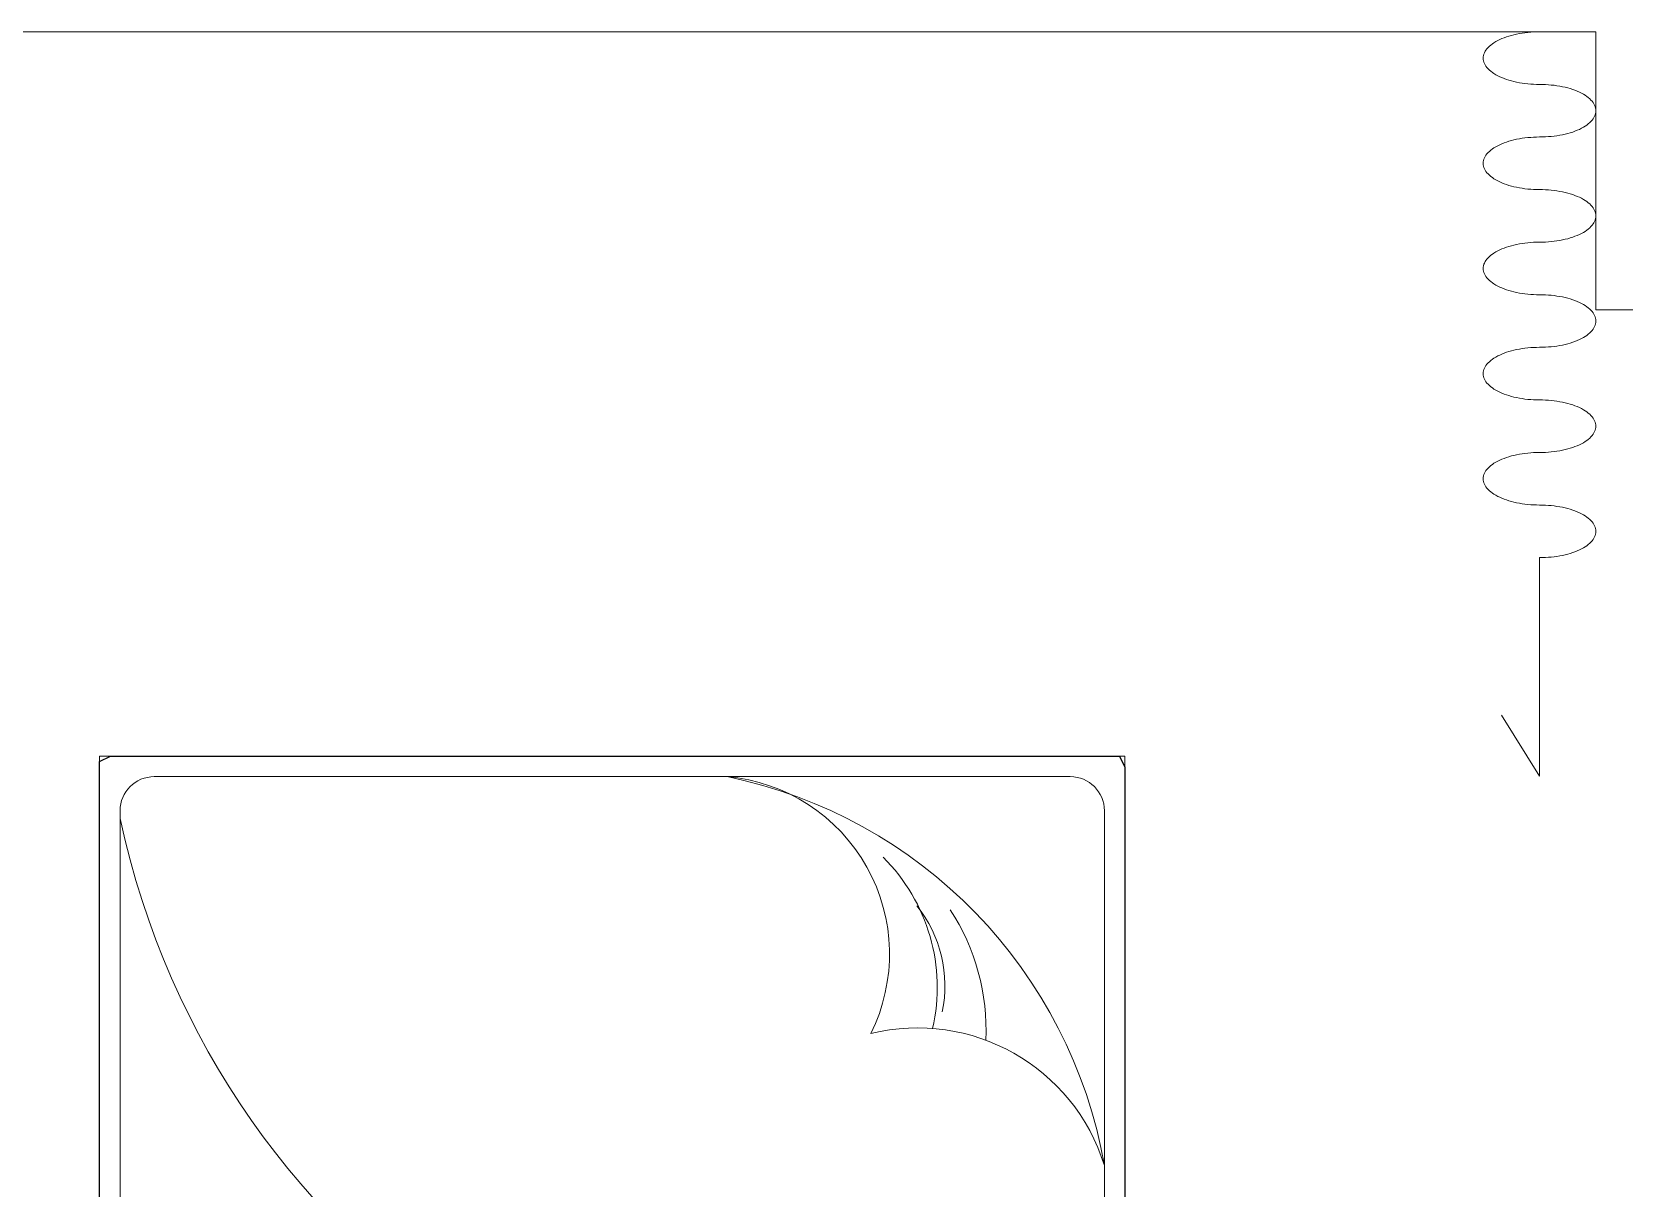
# Model space of a CAD drawing. Header units: millimetres. Extents: x -1005 to 10093, y -3 to 8652.
# Drawn here: x 3853 to 6183, y 5055 to 6746 of the extents above; entities that cross this region are included whole.
import ezdxf

# ---------------------------------------------------------------- set-up
doc = ezdxf.new("R2010")
doc.units = ezdxf.units.MM
for name, color, linetype, lineweight in [('BS-非承重墙', 255, 'Continuous', 13), ('DS-活动家具', 4, 'Continuous', 13), ('DS-绿化陈设', 4, 'Continuous', 13)]:
    doc.layers.add(name, color=color, linetype=linetype, lineweight=lineweight)

msp = doc.modelspace()

# ---------------------------------------------------------------- linework, layer by layer
for p, q in [((3952.2, 5678.8), (3968.2, 5686.8)), ((3968.2, 5686.8), (5444.2, 5686.8)), ((5444.2, 5686.8), (5452.2, 5670.9)), ((3952.2, 3702.9), (3952.2, 5678.8)), ((5452.2, 5670.9), (5452.2, 5670.9)), ((5452.2, 5670.9), (5452.2, 3694.9))]:
    msp.add_line(p, q)
at = {"layer": 'BS-非承重墙', "color": 255, "linetype": 'Continuous'}
for p, q in [((2555, 6746.2), (6141.1, 6746.2)), ((6141.1, 6746.2), (6141.1, 6339.6)), ((6381.1, 6339.6), (6141.1, 6339.6)), ((6381.1, 6339.6), (6141.1, 6339.6))]:
    msp.add_line(p, q, dxfattribs=at)
at = {"layer": 'DS-活动家具', "color": 4, "linetype": 'Continuous'}
for p, q in [((5452.2, 5686.9), (3952.2, 5686.9)), ((3952.2, 5686.9), (3952.2, 3686.9)), ((5452.2, 3686.9), (5452.2, 5686.9)), ((5372.2, 5656.9), (4032.2, 5656.9)), ((3982.2, 5606.9), (3982.2, 3748.7)), ((5422.2, 3748.7), (5422.2, 5606.9))]:
    msp.add_line(p, q, dxfattribs=at)
for centre, radius, start, end in [((4032.2, 5606.9), 50, 90, 180), ((4728.2, 4966.8), 704.5, 9.9106, 78.3835), ((4847.3, 5397.4), 260.5, 333.4835, 84.9765), ((5372.2, 5606.9), 50, 0, 90), ((5169.7, 5850.8), 1214.6, 192.1225, 281.9971), ((4908.6, 5348.5), 269, 347.1156, 45.1048), ((5000.7, 5350.8), 188.2, 348.3591, 38.5338), ((4930.6, 5286.9), 318.4, 357.2247, 33.4103), ((5148.9, 5003.3), 286.1, 17.236, 103.8635)]:
    msp.add_arc(centre, radius, start, end, dxfattribs=at)
at = {"layer": 'DS-绿化陈设', "color": 4, "linetype": 'Continuous'}
for p, q in [((5997.5, 6733.4), (5994.7, 6731.9)), ((6000.5, 6734.9), (5997.5, 6733.4)), ((6003.6, 6736.3), (6000.5, 6734.9)), ((6006.9, 6737.6), (6003.6, 6736.3)), ((6010.3, 6738.8), (6006.9, 6737.6)), ((6013.9, 6740), (6010.3, 6738.8)), ((6017.6, 6741), (6013.9, 6740)), ((6021.3, 6742), (6017.6, 6741)), ((6025.2, 6742.8), (6021.3, 6742)), ((6029.2, 6743.6), (6025.2, 6742.8)), ((6033.3, 6744.3), (6029.2, 6743.6)), ((6037.4, 6744.9), (6033.3, 6744.3)), ((6041.6, 6745.3), (6037.4, 6744.9)), ((6045.9, 6745.7), (6041.6, 6745.3)), ((6050.1, 6746), (6045.9, 6745.7)), ((6054.4, 6746.1), (6050.1, 6746)), ((6058.7, 6746.2), (6054.4, 6746.1)), ((5976.5, 6709.7), (5976.4, 6707.7)), ((5976.8, 6711.7), (5976.5, 6709.7)), ((5977.4, 6713.7), (5976.8, 6711.7)), ((5978.2, 6715.7), (5977.4, 6713.7)), ((5979.2, 6717.7), (5978.2, 6715.7)), ((5980.4, 6719.6), (5979.2, 6717.7)), ((5981.8, 6721.5), (5980.4, 6719.6)), ((5983.5, 6723.4), (5981.8, 6721.5)), ((5985.3, 6725.2), (5983.5, 6723.4)), ((5987.4, 6726.9), (5985.3, 6725.2)), ((5989.7, 6728.7), (5987.4, 6726.9)), ((5992.1, 6730.3), (5989.7, 6728.7)), ((5994.7, 6731.9), (5992.1, 6730.3)), ((5976.4, 6707.7), (5976.5, 6705.7)), ((5976.5, 6705.7), (5976.8, 6703.7)), ((5976.8, 6703.7), (5977.4, 6701.7)), ((5977.4, 6701.7), (5978.2, 6699.7)), ((5978.2, 6699.7), (5979.2, 6697.8)), ((5979.2, 6697.8), (5980.4, 6695.8)), ((5980.4, 6695.8), (5981.8, 6693.9)), ((5981.8, 6693.9), (5983.5, 6692.1)), ((5983.5, 6692.1), (5985.3, 6690.3)), ((5985.3, 6690.3), (5987.4, 6688.5)), ((5987.4, 6688.5), (5989.7, 6686.8)), ((5989.7, 6686.8), (5992.1, 6685.1)), ((5992.1, 6685.1), (5994.7, 6683.5)), ((5994.7, 6683.5), (5997.5, 6682)), ((5997.5, 6682), (6000.5, 6680.5)), ((6000.5, 6680.5), (6003.6, 6679.2)), ((6003.6, 6679.2), (6006.9, 6677.8)), ((6006.9, 6677.8), (6010.3, 6676.6)), ((6010.3, 6676.6), (6013.9, 6675.5)), ((6013.9, 6675.5), (6017.6, 6674.4)), ((6017.6, 6674.4), (6021.3, 6673.5)), ((6021.3, 6673.5), (6025.2, 6672.6)), ((6025.2, 6672.6), (6029.2, 6671.8)), ((6029.2, 6671.8), (6033.3, 6671.2)), ((6033.3, 6671.2), (6037.4, 6670.6)), ((6037.4, 6670.6), (6041.6, 6670.1)), ((6041.6, 6670.1), (6045.9, 6669.7)), ((6045.9, 6669.7), (6050.1, 6669.5)), ((6050.1, 6669.5), (6054.4, 6669.3)), ((6054.4, 6669.3), (6058.7, 6669.3)), ((6058.7, 6669.3), (6058.7, 6669.3)), ((6063.1, 6669.2), (6058.7, 6669.3)), ((6058.7, 6669.3), (6058.7, 6669.3)), ((6067.4, 6669.1), (6063.1, 6669.2)), ((6071.6, 6668.8), (6067.4, 6669.1)), ((6075.9, 6668.4), (6071.6, 6668.8)), ((6080.1, 6668), (6075.9, 6668.4)), ((6084.2, 6667.4), (6080.1, 6668)), ((6088.3, 6666.7), (6084.2, 6667.4)), ((6092.3, 6666), (6088.3, 6666.7)), ((6096.1, 6665.1), (6092.3, 6666)), ((6099.9, 6664.1), (6096.1, 6665.1)), ((6103.6, 6663.1), (6099.9, 6664.1)), ((6107.2, 6661.9), (6103.6, 6663.1)), ((6110.6, 6660.7), (6107.2, 6661.9)), ((6113.9, 6659.4), (6110.6, 6660.7)), ((6117, 6658), (6113.9, 6659.4)), ((6120, 6656.6), (6117, 6658)), ((6122.8, 6655), (6120, 6656.6)), ((6125.4, 6653.4), (6122.8, 6655)), ((6127.8, 6651.8), (6125.4, 6653.4)), ((6130.1, 6650.1), (6127.8, 6651.8)), ((6132.2, 6648.3), (6130.1, 6650.1)), ((6134, 6646.5), (6132.2, 6648.3)), ((6135.7, 6644.6), (6134, 6646.5)), ((6137.1, 6642.7), (6135.7, 6644.6)), ((6138.3, 6640.8), (6137.1, 6642.7)), ((6139.3, 6638.8), (6138.3, 6640.8)), ((6134, 6615.2), (6135.7, 6617)), ((6135.7, 6617), (6137.1, 6618.9)), ((6137.1, 6618.9), (6138.3, 6620.9)), ((6138.3, 6620.9), (6139.3, 6622.8)), ((6140.1, 6636.8), (6139.3, 6638.8)), ((6139.3, 6622.8), (6140.1, 6624.8)), ((6140.7, 6634.8), (6140.1, 6636.8)), ((6140.1, 6624.8), (6140.7, 6626.8)), ((6141, 6632.8), (6140.7, 6634.8)), ((6140.7, 6626.8), (6141, 6628.8)), ((6141.1, 6630.8), (6141, 6632.8)), ((6141, 6628.8), (6141.1, 6630.8)), ((6054.4, 6592.3), (6050.1, 6592.2)), ((6058.7, 6592.4), (6054.4, 6592.3)), ((6058.7, 6592.4), (6063.1, 6592.4)), ((6063.1, 6592.4), (6067.4, 6592.6)), ((6067.4, 6592.6), (6071.6, 6592.9)), ((6071.6, 6592.9), (6075.9, 6593.2)), ((6075.9, 6593.2), (6080.1, 6593.7)), ((6080.1, 6593.7), (6084.2, 6594.3)), ((6084.2, 6594.3), (6088.3, 6594.9)), ((6088.3, 6594.9), (6092.3, 6595.7)), ((6092.3, 6595.7), (6096.1, 6596.6)), ((6096.1, 6596.6), (6099.9, 6597.5)), ((6099.9, 6597.5), (6103.6, 6598.6)), ((6103.6, 6598.6), (6107.2, 6599.7)), ((6107.2, 6599.7), (6110.6, 6600.9)), ((6110.6, 6600.9), (6113.9, 6602.3)), ((6113.9, 6602.3), (6117, 6603.6)), ((6117, 6603.6), (6120, 6605.1)), ((6120, 6605.1), (6122.8, 6606.6)), ((6122.8, 6606.6), (6125.4, 6608.2)), ((6125.4, 6608.2), (6127.8, 6609.9)), ((6127.8, 6609.9), (6130.1, 6611.6)), ((6130.1, 6611.6), (6132.2, 6613.4)), ((6132.2, 6613.4), (6134, 6615.2)), ((5983.5, 6569.6), (5981.8, 6567.7)), ((5985.3, 6571.4), (5983.5, 6569.6)), ((5987.4, 6573.2), (5985.3, 6571.4)), ((5989.7, 6574.9), (5987.4, 6573.2)), ((5992.1, 6576.5), (5989.7, 6574.9)), ((5994.7, 6578.1), (5992.1, 6576.5)), ((5997.5, 6579.7), (5994.7, 6578.1)), ((6000.5, 6581.1), (5997.5, 6579.7)), ((6003.6, 6582.5), (6000.5, 6581.1)), ((6006.9, 6583.8), (6003.6, 6582.5)), ((6010.3, 6585), (6006.9, 6583.8)), ((6013.9, 6586.2), (6010.3, 6585)), ((6017.6, 6587.2), (6013.9, 6586.2)), ((6021.3, 6588.2), (6017.6, 6587.2)), ((6025.2, 6589.1), (6021.3, 6588.2)), ((6029.2, 6589.8), (6025.2, 6589.1)), ((6033.3, 6590.5), (6029.2, 6589.8)), ((6037.4, 6591.1), (6033.3, 6590.5)), ((6041.6, 6591.5), (6037.4, 6591.1)), ((6045.9, 6591.9), (6041.6, 6591.5)), ((6050.1, 6592.2), (6045.9, 6591.9)), ((5976.5, 6555.9), (5976.4, 6553.9)), ((5976.4, 6553.9), (5976.5, 6551.9)), ((5976.8, 6558), (5976.5, 6555.9)), ((5976.5, 6551.9), (5976.8, 6549.9)), ((5977.4, 6559.9), (5976.8, 6558)), ((5976.8, 6549.9), (5977.4, 6547.9)), ((5978.2, 6561.9), (5977.4, 6559.9)), ((5977.4, 6547.9), (5978.2, 6545.9)), ((5979.2, 6563.9), (5978.2, 6561.9)), ((5978.2, 6545.9), (5979.2, 6544)), ((5980.4, 6565.8), (5979.2, 6563.9)), ((5981.8, 6567.7), (5980.4, 6565.8)), ((5979.2, 6544), (5980.4, 6542.1)), ((5980.4, 6542.1), (5981.8, 6540.2)), ((5981.8, 6540.2), (5983.5, 6538.3)), ((5983.5, 6538.3), (5985.3, 6536.5)), ((5985.3, 6536.5), (5987.4, 6534.7)), ((5987.4, 6534.7), (5989.7, 6533)), ((5989.7, 6533), (5992.1, 6531.3)), ((5992.1, 6531.3), (5994.7, 6529.7)), ((5994.7, 6529.7), (5997.5, 6528.2)), ((5997.5, 6528.2), (6000.5, 6526.7)), ((6000.5, 6526.7), (6003.6, 6525.4)), ((6003.6, 6525.4), (6006.9, 6524.1)), ((6006.9, 6524.1), (6010.3, 6522.8)), ((6010.3, 6522.8), (6013.9, 6521.7)), ((6013.9, 6521.7), (6017.6, 6520.6)), ((6017.6, 6520.6), (6021.3, 6519.7)), ((6021.3, 6519.7), (6025.2, 6518.8)), ((6025.2, 6518.8), (6029.2, 6518)), ((6029.2, 6518), (6033.3, 6517.4)), ((6033.3, 6517.4), (6037.4, 6516.8)), ((6037.4, 6516.8), (6041.6, 6516.3)), ((6041.6, 6516.3), (6045.9, 6516)), ((6045.9, 6516), (6050.1, 6515.7)), ((6050.1, 6515.7), (6054.4, 6515.5)), ((6054.4, 6515.5), (6058.7, 6515.5)), ((6063.1, 6515.4), (6058.7, 6515.5)), ((6058.7, 6515.5), (6058.7, 6515.5)), ((6058.7, 6515.5), (6058.7, 6515.5)), ((6067.4, 6515.3), (6063.1, 6515.4)), ((6071.6, 6515), (6067.4, 6515.3)), ((6075.9, 6514.6), (6071.6, 6515)), ((6080.1, 6514.2), (6075.9, 6514.6)), ((6084.2, 6513.6), (6080.1, 6514.2)), ((6088.3, 6512.9), (6084.2, 6513.6)), ((6092.3, 6512.2), (6088.3, 6512.9)), ((6096.1, 6511.3), (6092.3, 6512.2)), ((6099.9, 6510.3), (6096.1, 6511.3)), ((6103.6, 6509.3), (6099.9, 6510.3)), ((6107.2, 6508.1), (6103.6, 6509.3)), ((6110.6, 6506.9), (6107.2, 6508.1)), ((6113.9, 6505.6), (6110.6, 6506.9)), ((6117, 6504.2), (6113.9, 6505.6)), ((6120, 6502.8), (6117, 6504.2)), ((6122.8, 6501.2), (6120, 6502.8)), ((6125.4, 6499.6), (6122.8, 6501.2)), ((6127.8, 6498), (6125.4, 6499.6)), ((6130.1, 6496.3), (6127.8, 6498)), ((6132.2, 6494.5), (6130.1, 6496.3)), ((6134, 6492.7), (6132.2, 6494.5)), ((6135.7, 6490.8), (6134, 6492.7)), ((6137.1, 6488.9), (6135.7, 6490.8)), ((6138.3, 6487), (6137.1, 6488.9)), ((6139.3, 6485), (6138.3, 6487)), ((6140.1, 6483.1), (6139.3, 6485)), ((6140.7, 6481.1), (6140.1, 6483.1)), ((6141, 6479), (6140.7, 6481.1)), ((6141.1, 6477), (6141, 6479)), ((6141, 6475), (6141.1, 6477)), ((6120, 6451.3), (6122.8, 6452.8)), ((6122.8, 6452.8), (6125.4, 6454.4)), ((6125.4, 6454.4), (6127.8, 6456.1)), ((6127.8, 6456.1), (6130.1, 6457.8)), ((6130.1, 6457.8), (6132.2, 6459.6)), ((6132.2, 6459.6), (6134, 6461.4)), ((6134, 6461.4), (6135.7, 6463.3)), ((6135.7, 6463.3), (6137.1, 6465.2)), ((6137.1, 6465.2), (6138.3, 6467.1)), ((6138.3, 6467.1), (6139.3, 6469)), ((6139.3, 6469), (6140.1, 6471)), ((6140.1, 6471), (6140.7, 6473)), ((6140.7, 6473), (6141, 6475)), ((6006.9, 6430), (6003.6, 6428.7)), ((6010.3, 6431.2), (6006.9, 6430)), ((6013.9, 6432.4), (6010.3, 6431.2)), ((6017.6, 6433.4), (6013.9, 6432.4)), ((6021.3, 6434.4), (6017.6, 6433.4)), ((6025.2, 6435.3), (6021.3, 6434.4)), ((6029.2, 6436), (6025.2, 6435.3)), ((6033.3, 6436.7), (6029.2, 6436)), ((6037.4, 6437.3), (6033.3, 6436.7)), ((6041.6, 6437.7), (6037.4, 6437.3)), ((6045.9, 6438.1), (6041.6, 6437.7)), ((6050.1, 6438.4), (6045.9, 6438.1)), ((6054.4, 6438.5), (6050.1, 6438.4)), ((6058.7, 6438.6), (6054.4, 6438.5)), ((6058.7, 6438.6), (6063.1, 6438.6)), ((6063.1, 6438.6), (6067.4, 6438.8)), ((6067.4, 6438.8), (6071.6, 6439.1)), ((6071.6, 6439.1), (6075.9, 6439.4)), ((6075.9, 6439.4), (6080.1, 6439.9)), ((6080.1, 6439.9), (6084.2, 6440.5)), ((6084.2, 6440.5), (6088.3, 6441.1)), ((6088.3, 6441.1), (6092.3, 6441.9)), ((6092.3, 6441.9), (6096.1, 6442.8)), ((6096.1, 6442.8), (6099.9, 6443.7)), ((6099.9, 6443.7), (6103.6, 6444.8)), ((6103.6, 6444.8), (6107.2, 6445.9)), ((6107.2, 6445.9), (6110.6, 6447.2)), ((6110.6, 6447.2), (6113.9, 6448.5)), ((6113.9, 6448.5), (6117, 6449.8)), ((6117, 6449.8), (6120, 6451.3)), ((5977.4, 6406.2), (5976.8, 6404.2)), ((5978.2, 6408.1), (5977.4, 6406.2)), ((5979.2, 6410.1), (5978.2, 6408.1)), ((5980.4, 6412), (5979.2, 6410.1)), ((5981.8, 6413.9), (5980.4, 6412)), ((5983.5, 6415.8), (5981.8, 6413.9)), ((5985.3, 6417.6), (5983.5, 6415.8)), ((5987.4, 6419.4), (5985.3, 6417.6)), ((5989.7, 6421.1), (5987.4, 6419.4)), ((5992.1, 6422.7), (5989.7, 6421.1)), ((5994.7, 6424.3), (5992.1, 6422.7)), ((5997.5, 6425.9), (5994.7, 6424.3)), ((6000.5, 6427.3), (5997.5, 6425.9)), ((6003.6, 6428.7), (6000.5, 6427.3)), ((5976.5, 6402.2), (5976.4, 6400.1)), ((5976.4, 6400.1), (5976.5, 6398.1)), ((5976.8, 6404.2), (5976.5, 6402.2)), ((5976.5, 6398.1), (5976.8, 6396.1)), ((5976.8, 6396.1), (5977.4, 6394.1)), ((5977.4, 6394.1), (5978.2, 6392.1)), ((5978.2, 6392.1), (5979.2, 6390.2)), ((5979.2, 6390.2), (5980.4, 6388.3)), ((5980.4, 6388.3), (5981.8, 6386.4)), ((5981.8, 6386.4), (5983.5, 6384.5)), ((5983.5, 6384.5), (5985.3, 6382.7)), ((5985.3, 6382.7), (5987.4, 6380.9)), ((5987.4, 6380.9), (5989.7, 6379.2)), ((5989.7, 6379.2), (5992.1, 6377.5)), ((5992.1, 6377.5), (5994.7, 6375.9)), ((5994.7, 6375.9), (5997.5, 6374.4)), ((5997.5, 6374.4), (6000.5, 6373)), ((6000.5, 6373), (6003.6, 6371.6)), ((6003.6, 6371.6), (6006.9, 6370.3)), ((6006.9, 6370.3), (6010.3, 6369)), ((6010.3, 6369), (6013.9, 6367.9)), ((6013.9, 6367.9), (6017.6, 6366.8)), ((6017.6, 6366.8), (6021.3, 6365.9)), ((6021.3, 6365.9), (6025.2, 6365)), ((6025.2, 6365), (6029.2, 6364.2)), ((6029.2, 6364.2), (6033.3, 6363.6)), ((6033.3, 6363.6), (6037.4, 6363)), ((6037.4, 6363), (6041.6, 6362.5)), ((6041.6, 6362.5), (6045.9, 6362.2)), ((6045.9, 6362.2), (6050.1, 6361.9)), ((6050.1, 6361.9), (6054.4, 6361.7)), ((6054.4, 6361.7), (6058.7, 6361.7)), ((6063.1, 6361.6), (6058.7, 6361.7)), ((6058.7, 6361.7), (6058.7, 6361.7)), ((6058.7, 6361.7), (6058.7, 6361.7)), ((6067.4, 6361.5), (6063.1, 6361.6)), ((6071.6, 6361.2), (6067.4, 6361.5)), ((6075.9, 6360.9), (6071.6, 6361.2)), ((6080.1, 6360.4), (6075.9, 6360.9)), ((6084.2, 6359.8), (6080.1, 6360.4)), ((6088.3, 6359.1), (6084.2, 6359.8)), ((6092.3, 6358.4), (6088.3, 6359.1)), ((6096.1, 6357.5), (6092.3, 6358.4)), ((6099.9, 6356.5), (6096.1, 6357.5)), ((6103.6, 6355.5), (6099.9, 6356.5)), ((6107.2, 6354.3), (6103.6, 6355.5)), ((6110.6, 6353.1), (6107.2, 6354.3)), ((6113.9, 6351.8), (6110.6, 6353.1)), ((6117, 6350.4), (6113.9, 6351.8)), ((6120, 6349), (6117, 6350.4)), ((6122.8, 6347.4), (6120, 6349)), ((6125.4, 6345.8), (6122.8, 6347.4)), ((6127.8, 6344.2), (6125.4, 6345.8)), ((6130.1, 6342.5), (6127.8, 6344.2)), ((6132.2, 6340.7), (6130.1, 6342.5)), ((6134, 6338.9), (6132.2, 6340.7)), ((6135.7, 6337), (6134, 6338.9)), ((6137.1, 6335.1), (6135.7, 6337)), ((6138.3, 6333.2), (6137.1, 6335.1)), ((6137.1, 6311.4), (6138.3, 6313.3)), ((6139.3, 6331.2), (6138.3, 6333.2)), ((6138.3, 6313.3), (6139.3, 6315.3)), ((6140.1, 6329.3), (6139.3, 6331.2)), ((6139.3, 6315.3), (6140.1, 6317.2)), ((6140.7, 6327.3), (6140.1, 6329.3)), ((6140.1, 6317.2), (6140.7, 6319.2)), ((6141, 6325.3), (6140.7, 6327.3)), ((6140.7, 6319.2), (6141, 6321.2)), ((6141.1, 6323.2), (6141, 6325.3)), ((6141, 6321.2), (6141.1, 6323.2)), ((6096.1, 6289), (6099.9, 6289.9)), ((6099.9, 6289.9), (6103.6, 6291)), ((6103.6, 6291), (6107.2, 6292.1)), ((6107.2, 6292.1), (6110.6, 6293.4)), ((6110.6, 6293.4), (6113.9, 6294.7)), ((6113.9, 6294.7), (6117, 6296.1)), ((6117, 6296.1), (6120, 6297.5)), ((6120, 6297.5), (6122.8, 6299)), ((6122.8, 6299), (6125.4, 6300.6)), ((6125.4, 6300.6), (6127.8, 6302.3)), ((6127.8, 6302.3), (6130.1, 6304)), ((6130.1, 6304), (6132.2, 6305.8)), ((6132.2, 6305.8), (6134, 6307.6)), ((6134, 6307.6), (6135.7, 6309.5)), ((6135.7, 6309.5), (6137.1, 6311.4)), ((5989.7, 6267.3), (5987.4, 6265.6)), ((5992.1, 6268.9), (5989.7, 6267.3)), ((5994.7, 6270.5), (5992.1, 6268.9)), ((5997.5, 6272.1), (5994.7, 6270.5)), ((6000.5, 6273.5), (5997.5, 6272.1)), ((6003.6, 6274.9), (6000.5, 6273.5)), ((6006.9, 6276.2), (6003.6, 6274.9)), ((6010.3, 6277.5), (6006.9, 6276.2)), ((6013.9, 6278.6), (6010.3, 6277.5)), ((6017.6, 6279.6), (6013.9, 6278.6)), ((6021.3, 6280.6), (6017.6, 6279.6)), ((6025.2, 6281.5), (6021.3, 6280.6)), ((6029.2, 6282.2), (6025.2, 6281.5)), ((6033.3, 6282.9), (6029.2, 6282.2)), ((6037.4, 6283.5), (6033.3, 6282.9)), ((6041.6, 6284), (6037.4, 6283.5)), ((6045.9, 6284.3), (6041.6, 6284)), ((6050.1, 6284.6), (6045.9, 6284.3)), ((6054.4, 6284.7), (6050.1, 6284.6)), ((6058.7, 6284.8), (6054.4, 6284.7)), ((6058.7, 6284.8), (6063.1, 6284.8)), ((6063.1, 6284.8), (6067.4, 6285)), ((6067.4, 6285), (6071.6, 6285.3)), ((6071.6, 6285.3), (6075.9, 6285.6)), ((6075.9, 6285.6), (6080.1, 6286.1)), ((6080.1, 6286.1), (6084.2, 6286.7)), ((6084.2, 6286.7), (6088.3, 6287.4)), ((6088.3, 6287.4), (6092.3, 6288.1)), ((6092.3, 6288.1), (6096.1, 6289)), ((5976.5, 6248.4), (5976.4, 6246.3)), ((5976.4, 6246.3), (5976.5, 6244.3)), ((5976.8, 6250.4), (5976.5, 6248.4)), ((5976.5, 6244.3), (5976.8, 6242.3)), ((5977.4, 6252.4), (5976.8, 6250.4)), ((5978.2, 6254.3), (5977.4, 6252.4)), ((5979.2, 6256.3), (5978.2, 6254.3)), ((5980.4, 6258.2), (5979.2, 6256.3)), ((5981.8, 6260.1), (5980.4, 6258.2)), ((5983.5, 6262), (5981.8, 6260.1)), ((5985.3, 6263.8), (5983.5, 6262)), ((5987.4, 6265.6), (5985.3, 6263.8)), ((5976.8, 6242.3), (5977.4, 6240.3)), ((5977.4, 6240.3), (5978.2, 6238.4)), ((5978.2, 6238.4), (5979.2, 6236.4)), ((5979.2, 6236.4), (5980.4, 6234.5)), ((5980.4, 6234.5), (5981.8, 6232.6)), ((5981.8, 6232.6), (5983.5, 6230.7)), ((5983.5, 6230.7), (5985.3, 6228.9)), ((5985.3, 6228.9), (5987.4, 6227.1)), ((5987.4, 6227.1), (5989.7, 6225.4)), ((5989.7, 6225.4), (5992.1, 6223.7)), ((5992.1, 6223.7), (5994.7, 6222.2)), ((5994.7, 6222.2), (5997.5, 6220.6)), ((5997.5, 6220.6), (6000.5, 6219.2)), ((6000.5, 6219.2), (6003.6, 6217.8)), ((6003.6, 6217.8), (6006.9, 6216.5)), ((6006.9, 6216.5), (6010.3, 6215.2)), ((6010.3, 6215.2), (6013.9, 6214.1)), ((6013.9, 6214.1), (6017.6, 6213.1)), ((6017.6, 6213.1), (6021.3, 6212.1)), ((6021.3, 6212.1), (6025.2, 6211.2)), ((6025.2, 6211.2), (6029.2, 6210.5)), ((6029.2, 6210.5), (6033.3, 6209.8)), ((6033.3, 6209.8), (6037.4, 6209.2)), ((6037.4, 6209.2), (6041.6, 6208.7)), ((6041.6, 6208.7), (6045.9, 6208.4)), ((6045.9, 6208.4), (6050.1, 6208.1)), ((6050.1, 6208.1), (6054.4, 6208)), ((6054.4, 6208), (6058.7, 6207.9)), ((6063.1, 6207.8), (6058.7, 6207.9)), ((6058.7, 6207.9), (6058.7, 6207.9)), ((6058.7, 6207.9), (6058.7, 6207.9)), ((6067.4, 6207.7), (6063.1, 6207.8)), ((6071.6, 6207.4), (6067.4, 6207.7)), ((6075.9, 6207.1), (6071.6, 6207.4)), ((6080.1, 6206.6), (6075.9, 6207.1)), ((6084.2, 6206), (6080.1, 6206.6)), ((6088.3, 6205.3), (6084.2, 6206)), ((6092.3, 6204.6), (6088.3, 6205.3)), ((6096.1, 6203.7), (6092.3, 6204.6)), ((6099.9, 6202.7), (6096.1, 6203.7)), ((6103.6, 6201.7), (6099.9, 6202.7)), ((6107.2, 6200.6), (6103.6, 6201.7)), ((6110.6, 6199.3), (6107.2, 6200.6)), ((6113.9, 6198), (6110.6, 6199.3)), ((6117, 6196.6), (6113.9, 6198)), ((6120, 6195.2), (6117, 6196.6)), ((6122.8, 6193.6), (6120, 6195.2)), ((6125.4, 6192.1), (6122.8, 6193.6)), ((6127.8, 6190.4), (6125.4, 6192.1)), ((6130.1, 6188.7), (6127.8, 6190.4)), ((6132.2, 6186.9), (6130.1, 6188.7)), ((6134, 6185.1), (6132.2, 6186.9)), ((6135.7, 6183.2), (6134, 6185.1)), ((6137.1, 6181.3), (6135.7, 6183.2)), ((6138.3, 6179.4), (6137.1, 6181.3)), ((6139.3, 6177.4), (6138.3, 6179.4)), ((6140.1, 6175.5), (6139.3, 6177.4)), ((6140.7, 6173.5), (6140.1, 6175.5)), ((6141, 6171.5), (6140.7, 6173.5)), ((6127.8, 6148.5), (6130.1, 6150.2)), ((6130.1, 6150.2), (6132.2, 6152)), ((6132.2, 6152), (6134, 6153.8)), ((6134, 6153.8), (6135.7, 6155.7)), ((6135.7, 6155.7), (6137.1, 6157.6)), ((6137.1, 6157.6), (6138.3, 6159.5)), ((6138.3, 6159.5), (6139.3, 6161.5)), ((6139.3, 6161.5), (6140.1, 6163.4)), ((6140.1, 6163.4), (6140.7, 6165.4)), ((6140.7, 6165.4), (6141, 6167.4)), ((6141.1, 6169.5), (6141, 6171.5)), ((6141, 6167.4), (6141.1, 6169.5)), ((6021.3, 6126.8), (6017.6, 6125.9)), ((6025.2, 6127.7), (6021.3, 6126.8)), ((6029.2, 6128.5), (6025.2, 6127.7)), ((6033.3, 6129.1), (6029.2, 6128.5)), ((6037.4, 6129.7), (6033.3, 6129.1)), ((6041.6, 6130.2), (6037.4, 6129.7)), ((6045.9, 6130.5), (6041.6, 6130.2)), ((6050.1, 6130.8), (6045.9, 6130.5)), ((6054.4, 6131), (6050.1, 6130.8)), ((6058.7, 6131), (6054.4, 6131)), ((6058.7, 6131), (6063.1, 6131.1)), ((6063.1, 6131.1), (6067.4, 6131.2)), ((6067.4, 6131.2), (6071.6, 6131.5)), ((6071.6, 6131.5), (6075.9, 6131.8)), ((6075.9, 6131.8), (6080.1, 6132.3)), ((6080.1, 6132.3), (6084.2, 6132.9)), ((6084.2, 6132.9), (6088.3, 6133.6)), ((6088.3, 6133.6), (6092.3, 6134.3)), ((6092.3, 6134.3), (6096.1, 6135.2)), ((6096.1, 6135.2), (6099.9, 6136.2)), ((6099.9, 6136.2), (6103.6, 6137.2)), ((6103.6, 6137.2), (6107.2, 6138.3)), ((6107.2, 6138.3), (6110.6, 6139.6)), ((6110.6, 6139.6), (6113.9, 6140.9)), ((6113.9, 6140.9), (6117, 6142.3)), ((6117, 6142.3), (6120, 6143.7)), ((6120, 6143.7), (6122.8, 6145.3)), ((6122.8, 6145.3), (6125.4, 6146.9)), ((6125.4, 6146.9), (6127.8, 6148.5)), ((5980.4, 6104.4), (5979.2, 6102.5)), ((5981.8, 6106.3), (5980.4, 6104.4)), ((5983.5, 6108.2), (5981.8, 6106.3)), ((5985.3, 6110), (5983.5, 6108.2)), ((5987.4, 6111.8), (5985.3, 6110)), ((5989.7, 6113.5), (5987.4, 6111.8)), ((5992.1, 6115.2), (5989.7, 6113.5)), ((5994.7, 6116.8), (5992.1, 6115.2)), ((5997.5, 6118.3), (5994.7, 6116.8)), ((6000.5, 6119.7), (5997.5, 6118.3)), ((6003.6, 6121.1), (6000.5, 6119.7)), ((6006.9, 6122.4), (6003.6, 6121.1)), ((6010.3, 6123.7), (6006.9, 6122.4)), ((6013.9, 6124.8), (6010.3, 6123.7)), ((6017.6, 6125.9), (6013.9, 6124.8)), ((5976.5, 6094.6), (5976.4, 6092.6)), ((5976.4, 6092.6), (5976.5, 6090.5)), ((5976.8, 6096.6), (5976.5, 6094.6)), ((5976.5, 6090.5), (5976.8, 6088.5)), ((5977.4, 6098.6), (5976.8, 6096.6)), ((5976.8, 6088.5), (5977.4, 6086.5)), ((5978.2, 6100.6), (5977.4, 6098.6)), ((5977.4, 6086.5), (5978.2, 6084.6)), ((5979.2, 6102.5), (5978.2, 6100.6)), ((5978.2, 6084.6), (5979.2, 6082.6)), ((5979.2, 6082.6), (5980.4, 6080.7)), ((5980.4, 6080.7), (5981.8, 6078.8)), ((5981.8, 6078.8), (5983.5, 6076.9)), ((5983.5, 6076.9), (5985.3, 6075.1)), ((5985.3, 6075.1), (5987.4, 6073.3)), ((5987.4, 6073.3), (5989.7, 6071.6)), ((5989.7, 6071.6), (5992.1, 6070)), ((5992.1, 6070), (5994.7, 6068.4)), ((5994.7, 6068.4), (5997.5, 6066.8)), ((5997.5, 6066.8), (6000.5, 6065.4)), ((6000.5, 6065.4), (6003.6, 6064)), ((6003.6, 6064), (6006.9, 6062.7)), ((6006.9, 6062.7), (6010.3, 6061.5)), ((6010.3, 6061.5), (6013.9, 6060.3)), ((6013.9, 6060.3), (6017.6, 6059.3)), ((6017.6, 6059.3), (6021.3, 6058.3)), ((6021.3, 6058.3), (6025.2, 6057.4)), ((6025.2, 6057.4), (6029.2, 6056.7)), ((6029.2, 6056.7), (6033.3, 6056)), ((6033.3, 6056), (6037.4, 6055.4)), ((6037.4, 6055.4), (6041.6, 6054.9)), ((6041.6, 6054.9), (6045.9, 6054.6)), ((6045.9, 6054.6), (6050.1, 6054.3)), ((6050.1, 6054.3), (6054.4, 6054.2)), ((6054.4, 6054.2), (6058.7, 6054.1)), ((6063.1, 6054.1), (6058.7, 6054.1)), ((6058.7, 6054.1), (6058.7, 6054.1)), ((6058.7, 6054.1), (6058.7, 6054.1)), ((6067.4, 6053.9), (6063.1, 6054.1)), ((6071.6, 6053.6), (6067.4, 6053.9)), ((6075.9, 6053.3), (6071.6, 6053.6)), ((6080.1, 6052.8), (6075.9, 6053.3)), ((6084.2, 6052.2), (6080.1, 6052.8)), ((6088.3, 6051.6), (6084.2, 6052.2)), ((6092.3, 6050.8), (6088.3, 6051.6)), ((6096.1, 6049.9), (6092.3, 6050.8)), ((6099.9, 6049), (6096.1, 6049.9)), ((6103.6, 6047.9), (6099.9, 6049)), ((6107.2, 6046.8), (6103.6, 6047.9)), ((6110.6, 6045.5), (6107.2, 6046.8)), ((6113.9, 6044.2), (6110.6, 6045.5)), ((6117, 6042.8), (6113.9, 6044.2)), ((6120, 6041.4), (6117, 6042.8)), ((6122.8, 6039.9), (6120, 6041.4)), ((6125.4, 6038.3), (6122.8, 6039.9)), ((6127.8, 6036.6), (6125.4, 6038.3)), ((6130.1, 6034.9), (6127.8, 6036.6)), ((6132.2, 6033.1), (6130.1, 6034.9)), ((6134, 6031.3), (6132.2, 6033.1)), ((6135.7, 6029.4), (6134, 6031.3)), ((6137.1, 6027.5), (6135.7, 6029.4)), ((6138.3, 6025.6), (6137.1, 6027.5)), ((6139.3, 6023.7), (6138.3, 6025.6)), ((6140.1, 6021.7), (6139.3, 6023.7)), ((6140.7, 6019.7), (6140.1, 6021.7)), ((6140.1, 6009.6), (6140.7, 6011.6)), ((6141, 6017.7), (6140.7, 6019.7)), ((6140.7, 6011.6), (6141, 6013.6)), ((6141.1, 6015.7), (6141, 6017.7)), ((6141, 6013.6), (6141.1, 6015.7)), ((6110.6, 5985.8), (6113.9, 5987.1)), ((6113.9, 5987.1), (6117, 5988.5)), ((6117, 5988.5), (6120, 5989.9)), ((6120, 5989.9), (6122.8, 5991.5)), ((6122.8, 5991.5), (6125.4, 5993.1)), ((6125.4, 5993.1), (6127.8, 5994.7)), ((6127.8, 5994.7), (6130.1, 5996.4)), ((6130.1, 5996.4), (6132.2, 5998.2)), ((6132.2, 5998.2), (6134, 6000)), ((6134, 6000), (6135.7, 6001.9)), ((6135.7, 6001.9), (6137.1, 6003.8)), ((6137.1, 6003.8), (6138.3, 6005.7)), ((6138.3, 6005.7), (6139.3, 6007.7)), ((6139.3, 6007.7), (6140.1, 6009.6)), ((6058.7, 5977.2), (6063.1, 5977.3)), ((6058.7, 5977.2), (6058.7, 5657.6)), ((6063.1, 5977.3), (6067.4, 5977.4)), ((6067.4, 5977.4), (6071.6, 5977.7)), ((6071.6, 5977.7), (6075.9, 5978.1)), ((6075.9, 5978.1), (6080.1, 5978.5)), ((6080.1, 5978.5), (6084.2, 5979.1)), ((6084.2, 5979.1), (6088.3, 5979.8)), ((6088.3, 5979.8), (6092.3, 5980.5)), ((6092.3, 5980.5), (6096.1, 5981.4)), ((6096.1, 5981.4), (6099.9, 5982.4)), ((6099.9, 5982.4), (6103.6, 5983.4)), ((6103.6, 5983.4), (6107.2, 5984.6)), ((6107.2, 5984.6), (6110.6, 5985.8)), ((6058.7, 5657.6), (6002.9, 5747))]:
    msp.add_line(p, q, dxfattribs=at)

doc.saveas('drawing.dxf')
